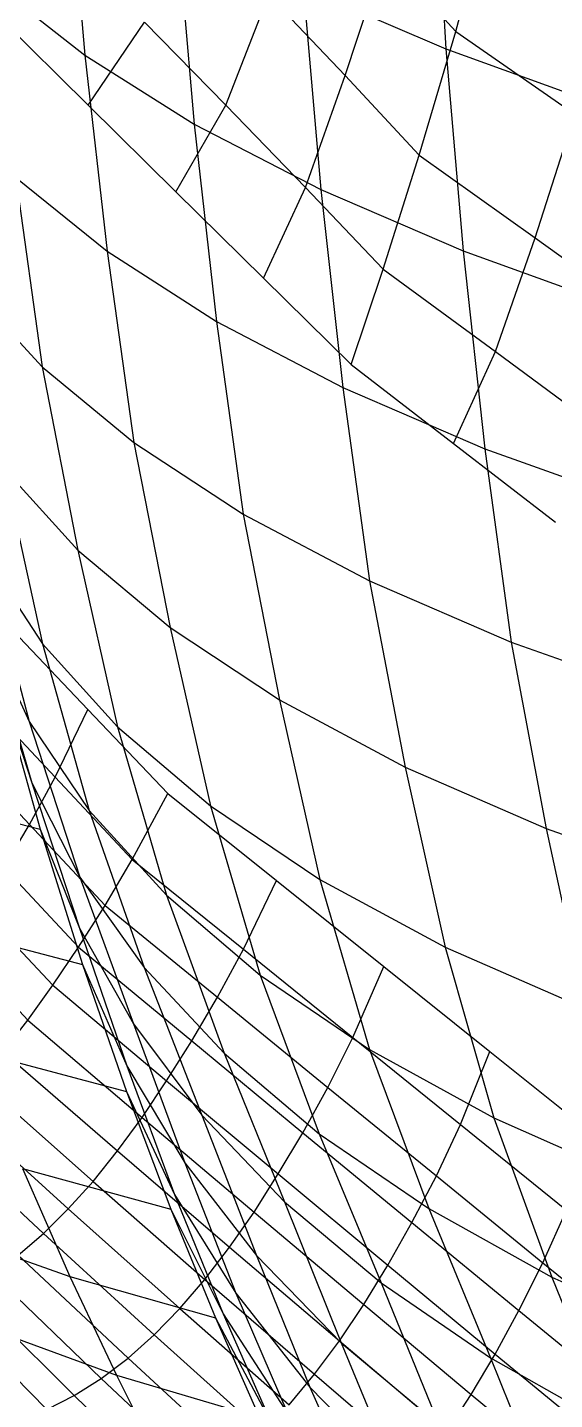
# Model space of a CAD drawing. Extents: x -429 to 429, y -1 to 209.
# Drawn here: x -392.21 to -387.76, y 70.03 to 81.6 of the extents above; entities that cross this region are included whole.
import ezdxf

# ---------------------------------------------------------------- set-up
doc = ezdxf.new("R2010")
doc.units = 0

msp = doc.modelspace()

# ---------------------------------------------------------------- linework, layer by layer
at = {"layer": 'default', "color": 5, "linetype": 'CONTINUOUS'}
for p, q in [((-388.779, 83.154, 150.861), (-388.68, 81.419, 151.071)), ((-391.87, 83.05, 155.1), (-391.723, 81.365, 155.338)), ((-390.949, 82.481, 153.639), (-390.801, 80.784, 153.881)), ((-392.49, 81.968, 156.891), (-391.723, 81.365, 155.338)), ((-389.882, 81.935, 152.291), (-388.68, 81.419, 151.071)), ((-389.882, 81.935, 152.291), (-389.735, 80.232, 152.536)), ((-391.723, 81.365, 155.338), (-390.801, 80.784, 153.881)), ((-391.723, 81.365, 155.338), (-391.536, 79.713, 155.605)), ((-388.68, 81.419, 151.071), (-387.356, 80.938, 149.991)), ((-388.68, 81.419, 151.071), (-388.536, 79.716, 151.316)), ((-390.801, 80.784, 153.881), (-389.735, 80.232, 152.536)), ((-390.801, 80.784, 153.881), (-390.614, 79.121, 154.152)), ((-392.305, 80.334, 157.152), (-391.536, 79.713, 155.605)), ((-392.305, 80.334, 157.152), (-392.082, 78.737, 157.44)), ((-389.735, 80.232, 152.536), (-388.536, 79.716, 151.316)), ((-389.735, 80.232, 152.536), (-389.549, 78.564, 152.809)), ((-391.536, 79.713, 155.605), (-390.614, 79.121, 154.152)), ((-391.536, 79.713, 155.605), (-391.311, 78.1, 155.898)), ((-388.536, 79.716, 151.316), (-387.215, 79.24, 150.235)), ((-388.536, 79.716, 151.316), (-388.352, 78.048, 151.59)), ((-392.695, 79.402, 159.059), (-392.082, 78.737, 157.44)), ((-390.614, 79.121, 154.152), (-389.549, 78.564, 152.809)), ((-390.614, 79.121, 154.152), (-390.388, 77.497, 154.45)), ((-392.082, 78.737, 157.44), (-391.311, 78.1, 155.898)), ((-392.082, 78.737, 157.44), (-391.781, 77.193, 157.777)), ((-389.549, 78.564, 152.809), (-388.352, 78.048, 151.59)), ((-389.549, 78.564, 152.809), (-389.324, 76.935, 153.111)), ((-391.311, 78.1, 155.898), (-390.388, 77.497, 154.45)), ((-391.311, 78.1, 155.898), (-391.005, 76.542, 156.247)), ((-388.352, 78.048, 151.59), (-387.035, 77.577, 150.508)), ((-388.352, 78.048, 151.59), (-388.13, 76.418, 151.893)), ((-392.404, 77.877, 159.382), (-391.781, 77.193, 157.777)), ((-392.404, 77.877, 159.382), (-392.08, 76.403, 159.727)), ((-390.388, 77.497, 154.45), (-389.324, 76.935, 153.111)), ((-390.388, 77.497, 154.45), (-390.082, 75.931, 154.808)), ((-391.781, 77.193, 157.777), (-391.005, 76.542, 156.247)), ((-391.781, 77.193, 157.777), (-391.447, 75.702, 158.136)), ((-392.56, 77.136, 161.377), (-392.08, 76.403, 159.727)), ((-392.56, 77.136, 161.377), (-392.192, 75.748, 161.738)), ((-389.324, 76.935, 153.111), (-388.13, 76.418, 151.893)), ((-389.324, 76.935, 153.111), (-389.022, 75.364, 153.473)), ((-392.548, 76.527, 163.406), (-392.192, 75.748, 161.738)), ((-392.548, 76.527, 163.406), (-392.17, 75.231, 163.766)), ((-392.381, 76.57, 191.461), (-391.697, 75.85, 190.251)), ((-391.005, 76.542, 156.247), (-390.082, 75.931, 154.808)), ((-391.005, 76.542, 156.247), (-390.665, 75.038, 156.619)), ((-392.08, 76.403, 159.727), (-391.447, 75.702, 158.136)), ((-392.08, 76.403, 159.727), (-391.687, 74.998, 160.112)), ((-388.13, 76.418, 151.893), (-386.816, 75.953, 150.809)), ((-388.13, 76.418, 151.893), (-387.836, 74.847, 152.256)), ((-392.436, 76.053, 165.432), (-392.17, 75.231, 163.766)), ((-392.436, 76.053, 165.432), (-392.098, 74.842, 165.774)), ((-392.436, 76.053, 165.432), (-392.098, 74.842, 165.774)), ((-392.638, 75.988, 191.335), (-391.973, 75.28, 190.11)), ((-390.082, 75.931, 154.808), (-389.022, 75.364, 153.473)), ((-390.082, 75.931, 154.808), (-389.742, 74.417, 155.188)), ((-391.973, 75.28, 190.11), (-391.697, 75.85, 190.251)), ((-391.697, 75.85, 190.251), (-391.024, 75.14, 189.033)), ((-392.192, 75.748, 161.738), (-391.687, 74.998, 160.112)), ((-392.192, 75.748, 161.738), (-391.764, 74.437, 162.13)), ((-391.447, 75.702, 158.136), (-390.665, 75.038, 156.619)), ((-391.447, 75.702, 158.136), (-391.036, 74.283, 158.542)), ((-392.845, 75.578, 191.23), (-392.189, 74.88, 189.997)), ((-389.022, 75.364, 153.473), (-387.836, 74.847, 152.256)), ((-389.022, 75.364, 153.473), (-388.686, 73.846, 153.858)), ((-392.189, 74.88, 189.997), (-391.973, 75.28, 190.11)), ((-392.17, 75.231, 163.766), (-391.764, 74.437, 162.13)), ((-392.17, 75.231, 163.766), (-391.769, 74.005, 164.139)), ((-391.973, 75.28, 190.11), (-391.323, 74.585, 188.876)), ((-393.431, 75.178, 166.616), (-392.098, 74.842, 165.774)), ((-391.323, 74.585, 188.876), (-391.024, 75.14, 189.033)), ((-391.323, 74.585, 188.876), (-391.024, 75.14, 189.033)), ((-391.024, 75.14, 189.033), (-390.109, 74.407, 187.896)), ((-391.687, 74.998, 160.112), (-391.036, 74.283, 158.542)), ((-391.687, 74.998, 160.112), (-391.222, 73.675, 160.535)), ((-390.665, 75.038, 156.619), (-389.742, 74.417, 155.188)), ((-390.665, 75.038, 156.619), (-390.246, 73.61, 157.042)), ((-392.404, 74.518, 189.882), (-392.189, 74.88, 189.997)), ((-392.189, 74.88, 189.997), (-391.551, 74.198, 188.754)), ((-392.098, 74.842, 165.774), (-391.769, 74.005, 164.139)), ((-392.098, 74.842, 165.774), (-391.742, 73.699, 166.124)), ((-392.098, 74.842, 165.774), (-391.742, 73.699, 166.124)), ((-387.836, 74.847, 152.256), (-386.534, 74.387, 151.167)), ((-387.836, 74.847, 152.256), (-387.508, 73.33, 152.641)), ((-392.404, 74.518, 189.882), (-391.775, 73.847, 188.631)), ((-391.551, 74.198, 188.754), (-391.323, 74.585, 188.876)), ((-391.551, 74.198, 188.754), (-391.323, 74.585, 188.876)), ((-391.323, 74.585, 188.876), (-390.387, 73.829, 187.755)), ((-391.764, 74.437, 162.13), (-391.222, 73.675, 160.535)), ((-391.764, 74.437, 162.13), (-391.314, 73.199, 162.535)), ((-390.387, 73.829, 187.755), (-390.109, 74.407, 187.896)), ((-390.109, 74.407, 187.896), (-389.204, 73.683, 186.749)), ((-389.742, 74.417, 155.188), (-388.686, 73.846, 153.858)), ((-389.742, 74.417, 155.188), (-389.324, 72.983, 155.625)), ((-391.036, 74.283, 158.542), (-390.246, 73.61, 157.042)), ((-391.036, 74.283, 158.542), (-390.549, 72.952, 158.994)), ((-392.614, 74.186, 189.767), (-391.993, 73.525, 188.51)), ((-391.775, 73.847, 188.631), (-391.551, 74.198, 188.754)), ((-391.775, 73.847, 188.631), (-391.551, 74.198, 188.754)), ((-391.551, 74.198, 188.754), (-390.605, 73.424, 187.64)), ((-393.043, 74.039, 166.997), (-391.742, 73.699, 166.124)), ((-391.769, 74.005, 164.139), (-391.314, 73.199, 162.535)), ((-391.769, 74.005, 164.139), (-391.369, 72.846, 164.514)), ((-392.819, 73.881, 189.654), (-392.204, 73.231, 188.393)), ((-391.993, 73.525, 188.51), (-391.775, 73.847, 188.631)), ((-391.993, 73.525, 188.51), (-391.775, 73.847, 188.631)), ((-391.775, 73.847, 188.631), (-390.822, 73.056, 187.523)), ((-390.605, 73.424, 187.64), (-390.387, 73.829, 187.755)), ((-390.387, 73.829, 187.755), (-389.465, 73.084, 186.621)), ((-388.686, 73.846, 153.858), (-387.508, 73.33, 152.641)), ((-388.686, 73.846, 153.858), (-388.276, 72.408, 154.302)), ((-391.742, 73.699, 166.124), (-391.369, 72.846, 164.514)), ((-391.742, 73.699, 166.124), (-391.372, 72.63, 166.479)), ((-391.742, 73.699, 166.124), (-391.372, 72.63, 166.479)), ((-391.222, 73.675, 160.535), (-390.549, 72.952, 158.994)), ((-391.222, 73.675, 160.535), (-390.736, 72.429, 160.972)), ((-390.246, 73.61, 157.042), (-389.324, 72.983, 155.625)), ((-390.246, 73.61, 157.042), (-389.747, 72.273, 157.518)), ((-389.465, 73.084, 186.621), (-389.204, 73.683, 186.749)), ((-389.204, 73.683, 186.749), (-388.31, 72.966, 185.594)), ((-392.204, 73.231, 188.393), (-391.993, 73.525, 188.51)), ((-392.204, 73.231, 188.393), (-391.993, 73.525, 188.51)), ((-391.993, 73.525, 188.51), (-391.034, 72.72, 187.407)), ((-390.822, 73.056, 187.523), (-390.605, 73.424, 187.64)), ((-390.605, 73.424, 187.64), (-389.674, 72.663, 186.512)), ((-392.41, 72.963, 188.276), (-392.204, 73.231, 188.393)), ((-392.41, 72.963, 188.276), (-392.204, 73.231, 188.393)), ((-392.204, 73.231, 188.393), (-391.241, 72.411, 187.293)), ((-391.314, 73.199, 162.535), (-390.736, 72.429, 160.972)), ((-391.314, 73.199, 162.535), (-390.88, 72.027, 162.935)), ((-391.034, 72.72, 187.407), (-390.822, 73.056, 187.523)), ((-390.822, 73.056, 187.523), (-389.885, 72.282, 186.4)), ((-389.674, 72.663, 186.512), (-389.465, 73.084, 186.621)), ((-389.465, 73.084, 186.621), (-388.557, 72.351, 185.475)), ((-392.649, 72.97, 167.374), (-391.372, 72.63, 166.479)), ((-392.41, 72.963, 188.276), (-391.447, 72.128, 187.176)), ((-390.549, 72.952, 158.994), (-389.747, 72.273, 157.518)), ((-390.549, 72.952, 158.994), (-390.039, 71.7, 159.458)), ((-389.324, 72.983, 155.625), (-388.276, 72.408, 154.302)), ((-389.324, 72.983, 155.625), (-388.825, 71.642, 156.117)), ((-388.557, 72.351, 185.475), (-388.31, 72.966, 185.594)), ((-388.31, 72.966, 185.594), (-387.427, 72.258, 184.43)), ((-391.369, 72.846, 164.514), (-390.88, 72.027, 162.935)), ((-391.369, 72.846, 164.514), (-390.966, 71.76, 164.89)), ((-392.615, 72.723, 188.157), (-391.654, 71.871, 187.058)), ((-391.241, 72.411, 187.293), (-391.034, 72.72, 187.407)), ((-391.034, 72.72, 187.407), (-390.093, 71.934, 186.286)), ((-389.885, 72.282, 186.4), (-389.674, 72.663, 186.512)), ((-389.674, 72.663, 186.512), (-388.76, 71.917, 185.37)), ((-391.372, 72.63, 166.479), (-390.966, 71.76, 164.89)), ((-391.372, 72.63, 166.479), (-390.997, 71.636, 166.832)), ((-391.372, 72.63, 166.479), (-390.997, 71.636, 166.832)), ((-392.82, 72.508, 188.038), (-391.862, 71.64, 186.936)), ((-390.736, 72.429, 160.972), (-390.039, 71.7, 159.458)), ((-390.736, 72.429, 160.972), (-390.276, 71.247, 161.395)), ((-393.024, 72.318, 187.917), (-392.072, 71.432, 186.811)), ((-391.447, 72.128, 187.176), (-391.241, 72.411, 187.293)), ((-391.241, 72.411, 187.293), (-390.297, 71.612, 186.174)), ((-388.76, 71.917, 185.37), (-388.557, 72.351, 185.475)), ((-388.557, 72.351, 185.475), (-387.663, 71.629, 184.316)), ((-388.276, 72.408, 154.302), (-387.111, 71.891, 153.084)), ((-388.276, 72.408, 154.302), (-387.788, 71.065, 154.803)), ((-390.093, 71.934, 186.286), (-389.885, 72.282, 186.4)), ((-389.885, 72.282, 186.4), (-388.966, 71.524, 185.26)), ((-389.747, 72.273, 157.518), (-388.825, 71.642, 156.117)), ((-389.747, 72.273, 157.518), (-389.226, 71.017, 158.005)), ((-391.654, 71.871, 187.058), (-391.447, 72.128, 187.176)), ((-391.447, 72.128, 187.176), (-390.503, 71.316, 186.058)), ((-392.249, 71.98, 167.751), (-390.997, 71.636, 166.832)), ((-392.249, 71.98, 167.751), (-391.85, 71.069, 168.119)), ((-390.88, 72.027, 162.935), (-390.276, 71.247, 161.395)), ((-390.88, 72.027, 162.935), (-390.45, 70.928, 163.331)), ((-391.862, 71.64, 186.936), (-391.654, 71.871, 187.058)), ((-391.654, 71.871, 187.058), (-390.711, 71.045, 185.938)), ((-390.297, 71.612, 186.174), (-390.093, 71.934, 186.286)), ((-390.093, 71.934, 186.286), (-389.17, 71.165, 185.148)), ((-388.966, 71.524, 185.26), (-388.76, 71.917, 185.37)), ((-388.76, 71.917, 185.37), (-387.862, 71.185, 184.213)), ((-390.966, 71.76, 164.89), (-390.45, 70.928, 163.331)), ((-390.966, 71.76, 164.89), (-390.556, 70.755, 165.265)), ((-392.072, 71.432, 186.811), (-391.862, 71.64, 186.936)), ((-391.862, 71.64, 186.936), (-390.922, 70.799, 185.814)), ((-390.997, 71.636, 166.832), (-390.556, 70.755, 165.265)), ((-390.997, 71.636, 166.832), (-390.621, 70.72, 167.18)), ((-390.997, 71.636, 166.832), (-390.621, 70.72, 167.18)), ((-390.503, 71.316, 186.058), (-390.297, 71.612, 186.174)), ((-390.297, 71.612, 186.174), (-389.372, 70.834, 185.037)), ((-390.039, 71.7, 159.458), (-389.226, 71.017, 158.005)), ((-390.039, 71.7, 159.458), (-389.562, 70.51, 159.902)), ((-388.825, 71.642, 156.117), (-387.788, 71.065, 154.803)), ((-388.825, 71.642, 156.117), (-388.304, 70.383, 156.621)), ((-387.862, 71.185, 184.213), (-387.663, 71.629, 184.316)), ((-389.17, 71.165, 185.148), (-388.966, 71.524, 185.26)), ((-388.966, 71.524, 185.26), (-388.065, 70.783, 184.105)), ((-393.02, 71.485, 169.136), (-391.85, 71.069, 168.119)), ((-392.286, 71.25, 186.682), (-392.072, 71.432, 186.811)), ((-392.072, 71.432, 186.811), (-391.138, 70.577, 185.686)), ((-390.711, 71.045, 185.938), (-390.503, 71.316, 186.058)), ((-390.503, 71.316, 186.058), (-389.577, 70.527, 184.92)), ((-392.286, 71.25, 186.682), (-391.359, 70.38, 185.552)), ((-390.276, 71.247, 161.395), (-389.562, 70.51, 159.902)), ((-390.276, 71.247, 161.395), (-389.826, 70.137, 161.81)), ((-389.372, 70.834, 185.037), (-389.17, 71.165, 185.148)), ((-389.17, 71.165, 185.148), (-388.266, 70.416, 183.994)), ((-388.065, 70.783, 184.105), (-387.862, 71.185, 184.213)), ((-387.862, 71.185, 184.213), (-386.981, 70.467, 183.043)), ((-392.502, 71.094, 186.549), (-391.584, 70.209, 185.412)), ((-391.85, 71.069, 168.119), (-390.621, 70.72, 167.18)), ((-391.85, 71.069, 168.119), (-391.457, 70.238, 168.478)), ((-390.922, 70.799, 185.814), (-390.711, 71.045, 185.938)), ((-390.711, 71.045, 185.938), (-389.787, 70.245, 184.799)), ((-387.788, 71.065, 154.803), (-386.645, 70.546, 153.584)), ((-387.788, 71.065, 154.803), (-387.278, 69.803, 155.315)), ((-392.72, 70.963, 186.414), (-391.813, 70.065, 185.269)), ((-390.45, 70.928, 163.331), (-389.826, 70.137, 161.81)), ((-390.45, 70.928, 163.331), (-390.012, 69.912, 163.727)), ((-389.226, 71.017, 158.005), (-388.304, 70.383, 156.621)), ((-389.226, 71.017, 158.005), (-388.741, 69.821, 158.466)), ((-392.937, 70.857, 186.276), (-392.042, 69.947, 185.123)), ((-391.138, 70.577, 185.686), (-390.922, 70.799, 185.814)), ((-390.922, 70.799, 185.814), (-390, 69.987, 184.674)), ((-389.577, 70.527, 184.92), (-389.372, 70.834, 185.037)), ((-389.372, 70.834, 185.037), (-388.466, 70.076, 183.882)), ((-390.621, 70.72, 167.18), (-390.149, 69.829, 165.633)), ((-390.621, 70.72, 167.18), (-390.25, 69.881, 167.518)), ((-390.621, 70.72, 167.18), (-390.25, 69.881, 167.518)), ((-390.556, 70.755, 165.265), (-390.012, 69.912, 163.727)), ((-390.556, 70.755, 165.265), (-390.149, 69.829, 165.633)), ((-388.266, 70.416, 183.994), (-388.065, 70.783, 184.105)), ((-388.065, 70.783, 184.105), (-387.182, 70.058, 182.934)), ((-392.607, 70.661, 169.508), (-391.457, 70.238, 168.478)), ((-391.359, 70.38, 185.552), (-391.138, 70.577, 185.686)), ((-391.138, 70.577, 185.686), (-390.22, 69.754, 184.542)), ((-389.787, 70.245, 184.799), (-389.577, 70.527, 184.92)), ((-389.577, 70.527, 184.92), (-388.672, 69.761, 183.765)), ((-389.562, 70.51, 159.902), (-388.741, 69.821, 158.466)), ((-389.562, 70.51, 159.902), (-389.099, 69.391, 160.334)), ((-391.584, 70.209, 185.412), (-391.359, 70.38, 185.552)), ((-391.359, 70.38, 185.552), (-390.447, 69.544, 184.403)), ((-388.466, 70.076, 183.882), (-388.266, 70.416, 183.994)), ((-388.304, 70.383, 156.621), (-387.278, 69.803, 155.315)), ((-388.304, 70.383, 156.621), (-387.818, 69.182, 157.094)), ((-388.266, 70.416, 183.994), (-387.382, 69.686, 182.823)), ((-391.457, 70.238, 168.478), (-390.25, 69.881, 167.518)), ((-391.457, 70.238, 168.478), (-391.076, 69.483, 168.82)), ((-390, 69.987, 184.674), (-389.787, 70.245, 184.799)), ((-389.787, 70.245, 184.799), (-388.882, 69.47, 183.642)), ((-391.813, 70.065, 185.269), (-391.584, 70.209, 185.412)), ((-391.584, 70.209, 185.412), (-390.68, 69.361, 184.258)), ((-389.826, 70.137, 161.81), (-389.099, 69.391, 160.334)), ((-389.826, 70.137, 161.81), (-389.368, 69.113, 162.225)), ((-392.042, 69.947, 185.123), (-391.813, 70.065, 185.269)), ((-391.813, 70.065, 185.269), (-390.917, 69.206, 184.107)), ((-388.672, 69.761, 183.765), (-388.466, 70.076, 183.882)), ((-388.466, 70.076, 183.882), (-387.581, 69.341, 182.71))]:
    msp.add_line(p, q, dxfattribs=at)
at = {"layer": 'default', "color": 3, "linetype": 'CONTINUOUS'}
for p, q in [((-388.597, 81.564, 190.168), (-388.297, 82.69, 190.283)), ((-388.597, 81.564, 190.168), (-388.297, 82.69, 190.283)), ((-389.528, 81.194, 191.272), (-389.194, 82.22, 191.412)), ((-389.194, 82.22, 191.412), (-388.597, 81.564, 190.168)), ((-390.534, 80.944, 192.331), (-390.173, 81.873, 192.492)), ((-390.173, 81.873, 192.492), (-389.528, 81.194, 191.272)), ((-392.433, 81.674, 194.45), (-391.694, 80.944, 193.285)), ((-391.694, 80.944, 193.285), (-391.22, 81.645, 193.528)), ((-391.22, 81.645, 193.528), (-390.534, 80.944, 192.331)), ((-388.904, 80.524, 190.041), (-388.597, 81.564, 190.168)), ((-388.904, 80.524, 190.041), (-388.597, 81.564, 190.168)), ((-388.597, 81.564, 190.168), (-387.594, 80.869, 189.112)), ((-389.864, 80.25, 191.125), (-389.528, 81.194, 191.272)), ((-389.528, 81.194, 191.272), (-388.904, 80.524, 190.041)), ((-391.694, 80.944, 193.285), (-390.955, 80.215, 192.12)), ((-390.955, 80.215, 192.12), (-390.534, 80.944, 192.331)), ((-390.534, 80.944, 192.331), (-389.864, 80.25, 191.125)), ((-387.928, 79.827, 188.962), (-387.594, 80.869, 189.112)), ((-389.21, 79.563, 189.909), (-388.904, 80.524, 190.041)), ((-389.21, 79.563, 189.909), (-388.904, 80.524, 190.041)), ((-388.904, 80.524, 190.041), (-387.928, 79.827, 188.962)), ((-390.955, 80.215, 192.12), (-390.217, 79.486, 190.956)), ((-390.217, 79.486, 190.956), (-389.864, 80.25, 191.125)), ((-389.864, 80.25, 191.125), (-389.21, 79.563, 189.909)), ((-388.263, 78.868, 188.805), (-387.928, 79.827, 188.962)), ((-387.928, 79.827, 188.962), (-386.971, 79.137, 187.866)), ((-390.217, 79.486, 190.956), (-389.478, 78.757, 189.791)), ((-389.478, 78.757, 189.791), (-389.21, 79.563, 189.909)), ((-389.478, 78.757, 189.791), (-389.21, 79.563, 189.909)), ((-389.21, 79.563, 189.909), (-388.263, 78.868, 188.805)), ((-388.617, 78.093, 188.619), (-388.263, 78.868, 188.805)), ((-388.263, 78.868, 188.805), (-387.332, 78.179, 187.688)), ((-389.478, 78.757, 189.791), (-388.617, 78.093, 188.619)), ((-388.617, 78.093, 188.619), (-387.757, 77.429, 187.447))]:
    msp.add_line(p, q, dxfattribs=at)

doc.saveas('drawing.dxf')
